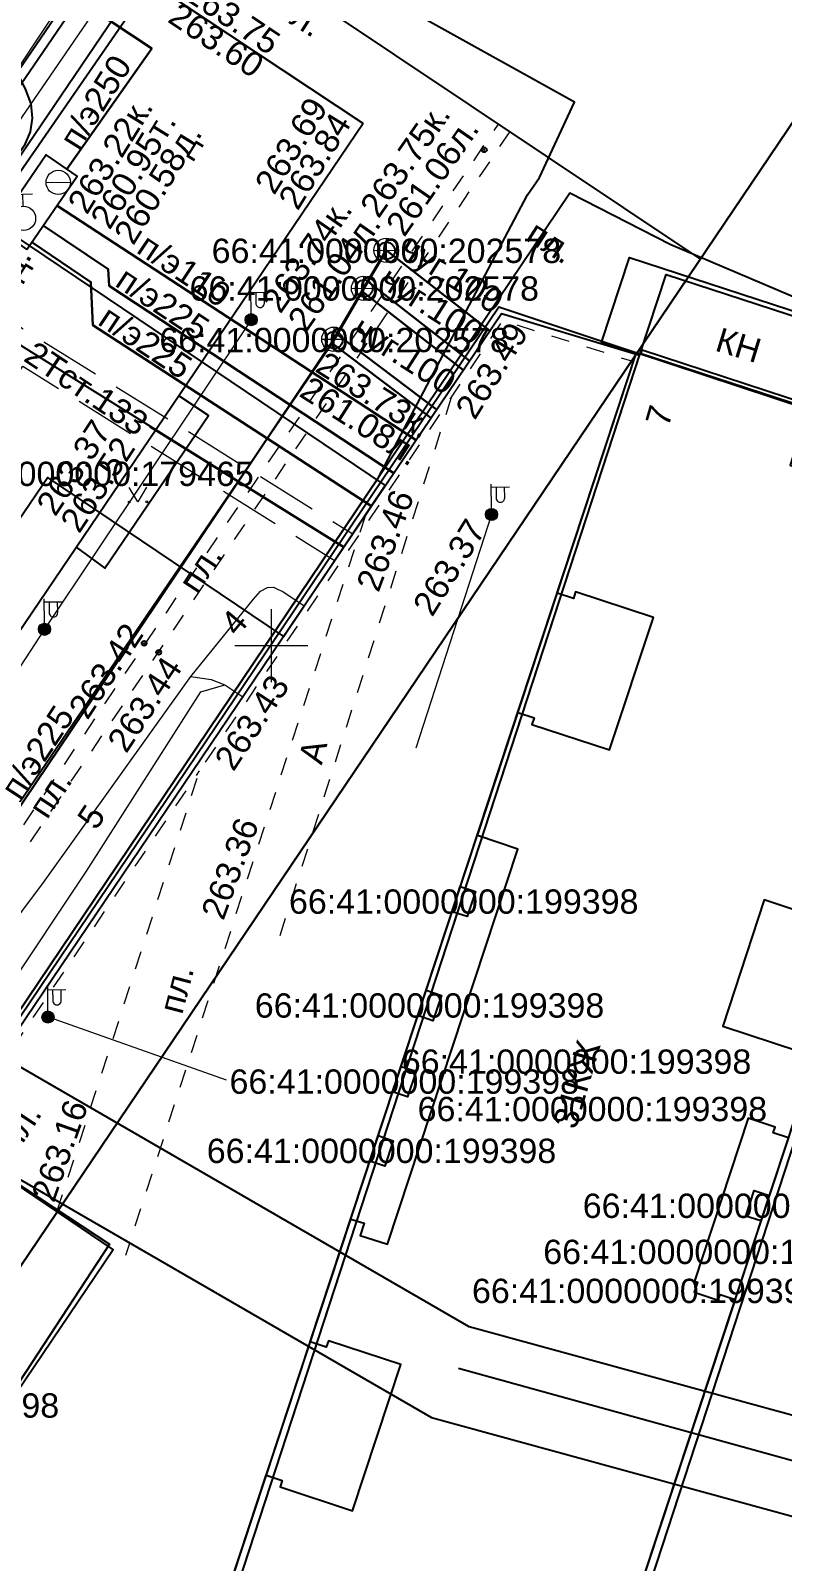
# Model space of a CAD drawing. Header units: metres. Extents: x -1448899 to 1563798, y -293564 to 398817.
# Drawn here: x 1533090.1 to 1533121, y 387312.3 to 387375.3 of the extents above; entities that cross this region are included whole.
import ezdxf
from ezdxf.enums import TextEntityAlignment as Align

# ---------------------------------------------------------------- set-up
doc = ezdxf.new("R2010")
doc.units = ezdxf.units.M
doc.set_wipeout_variables(frame=1)
doc.header["$PDMODE"] = 32
doc.header["$PDSIZE"] = 0.2
doc.linetypes.add('atp_1.5x1.5', pattern=[3, 1.5, -1.5])
doc.linetypes.add('atp_5x2', pattern=[7, 5, -2])
for name, color, linetype in [('C', 134, 'Continuous'), ('D', 1, 'Continuous'), ('LABELS', 254, 'Continuous'), ('P', 94, 'Continuous'), ('T', 1, 'Continuous'), ('Z', 30, 'Continuous'), ('Автодорожное хозяйство', 7, 'Continuous'), ('Водопроводы', 7, 'Continuous'), ('Газопроводы', 7, 'Continuous'), ('Гидротехнические объекты', 7, 'Continuous'), ('Кабели низкого напряжения', 7, 'Continuous'), ('Кабели связи', 7, 'Continuous'), ('кадастр', 7, 'Continuous'), ('Канализации', 7, 'Continuous'), ('Крышки колодцев', 7, 'Continuous'), ('Объекты электропередачи', 7, 'Continuous'), ('Отметка', 7, 'Continuous'), ('Пикет', 7, 'Continuous'), ('Растительность', 7, 'Continuous'), ('Сетка координат', 7, 'Continuous'), ('Теплосети', 7, 'Continuous'), ('Футляры и каналы', 7, 'Continuous')]:
    doc.layers.add(name, color=color, linetype=linetype)
doc.styles.get("Standard").update_dxf_attribs({"font": 'arial.ttf'})
doc.styles.add('Бм431', font='')
doc.styles.get('Бм431').set_extended_font_data('Bm431', italic=True)
doc.linetypes.add('atp_119_3', pattern='A,4,-2,[131,ltypeshp.shx,S=0.45,R=90,X=0.45,Y=-0.45],8,[131,ltypeshp.shx,S=0.45,R=-90,X=-0.45,Y=0.45],-2,4', length=20)
doc.linetypes.add('atp_122_k', pattern='A,2,-2,3,-0.6,["К",Бм431,S=2,R=0,X=-0.5,Y=-1],-2,4,-2,8,-2,8,-2,6', length=41.6)
doc.linetypes.add('atp_122_t', pattern='A,2,-2,3,-0.6,["Т",Бм431,S=2,R=0,X=0,Y=-1],-2.8,3,-2,8,-2,8,-2,6', length=41.4)
doc.linetypes.add('atp_122_v', pattern='A,2,-2,3,-0.6,["В",Бм431,S=2,R=0,X=-0.5,Y=-1],-2,4,-2,8,-2,8,-2,6', length=41.6)
doc.linetypes.add('atp_133_t', pattern='A,4,[133,ltypeshp.shx,S=0.12,R=0,X=-0.12,Y=0],0,[133,ltypeshp.shx,S=0.25,R=0,X=-0.25,Y=0],4,-2', length=10)

# ---------------------------------------------------------------- blocks, each defined once
blk = doc.blocks.new('atp_117v')
at = {"color": 0, "linetype": 'ByBlock', "lineweight": -2}
blk.add_line((-1, 0), (1, 0), dxfattribs=at)
blk.add_circle((0, 0), 1, dxfattribs=at)
blk = doc.blocks.new('atp_304')
at = {"color": 0, "linetype": 'ByBlock', "lineweight": -2}
for p, q in [((-0.8, 2), (0.8, 2)), ((0, 1), (0, 2))]:
    blk.add_line(p, q, dxfattribs=at)
blk.add_circle((0, 0), 1, dxfattribs=at)
blk = doc.blocks.new('atp_117kb')
at = {"color": 0, "linetype": 'ByBlock', "lineweight": -2}
for points in [[(-1, 0), (1, 0)], [(0, 1), (0, -1)]]:
    blk.add_lwpolyline(points, dxfattribs=at)
blk.add_circle((0, 0), 1, dxfattribs=at)
blk = doc.blocks.new('atp_107a')
at = {"linetype": 'ByBlock', "lineweight": -2}
h = blk.add_hatch(color=0, dxfattribs=at)
edge = h.paths.add_edge_path()
edge.add_arc((0, 0), 0.5, 0, 360)
at = {"color": 0, "linetype": 'ByBlock', "lineweight": -2}
blk.add_circle((0, 0), 0.5, dxfattribs=at)
blk = doc.blocks.new('atp_110')
at = {"color": 0, "linetype": 'ByBlock', "lineweight": -2}
for p, q in [((0, 0.5), (0, 2.5)), ((0, 2.25), (1.5, 2.25))]:
    blk.add_line(p, q, dxfattribs=at)
blk.add_lwpolyline([(0.4, 2.25), (0.4, 1.36, 1.040016), (1.1, 1.36), (1.1, 2.25)], format="xyb", dxfattribs=at)
blk = doc.blocks.new('atp_416')
at = {"color": 0, "linetype": 'ByBlock', "lineweight": -2}
blk.add_lwpolyline([(0.72, 1.2), (0, 0), (-0.72, 1.2)], dxfattribs=at)
for centre in [(-0.72, 0), (0.72, 0)]:
    blk.add_circle(centre, 0.075, dxfattribs=at)
blk = doc.blocks.new('A$C0BB7152E')
at = {"layer": 'C', "linetype": 'Continuous'}
blk.add_lwpolyline([(1533010.15, 387296.5), (1533022.12, 387314.27), (1533032.71, 387330.02), (1533041.67, 387343.87), (1533043.84, 387347.18), (1533052.81, 387360.85), (1533073.87, 387392.13), (1533084.99, 387408.63), (1533106.37, 387394.23), (1533097.45, 387380.76), (1533085.37, 387363.26), (1533071.71, 387343.18), (1533064.43, 387332.52), (1533041.7, 387298.63)], dxfattribs=at)
at = {"layer": 'D', "linetype": 'Continuous'}
for points in [[(1533094.85, 387300.89), (1533103.27, 387326.41), (1533103.81, 387326.24), (1533103.65, 387325.74), (1533104.77, 387325.37), (1533110.14, 387341.63), (1533108.47, 387342.19), (1533115, 387362.01), (1533113.57, 387362.47), (1533114.73, 387365.97), (1533123.25, 387363.18)], [(1533121.26, 387329.75), (1533120.64, 387329.96), (1533120.72, 387330.19), (1533119.6, 387330.56), (1533117.4, 387323.86), (1533117.52, 387323.82), (1533117.38, 387323.4), (1533118.37, 387323.07), (1533118.45, 387323.31), (1533119.07, 387323.1), (1533111.38, 387299.82)], [(1533129.58, 387282.98), (1533105.12, 387299.41), (1533105.84, 387301.61), (1533099.46, 387303.76), (1533098.15, 387299.8), (1533094.85, 387300.89), (1533096.15, 387304.84), (1533092.79, 387300.47), (1533074.83, 387312.74), (1533109.35, 387363.93), (1533115.19, 387361.99), (1533115.25, 387362.17), (1533122.06, 387359.93)], [(1533123.4, 387338.5), (1533120.27, 387339.54), (1533118.56, 387334.35), (1533121.69, 387333.31)], [(1533122.44, 387333.36), (1533111.38, 387299.82), (1533104.39, 387302.12), (1533105.15, 387304.42), (1533103.98, 387304.81), (1533103.21, 387302.51), (1533096.15, 387304.84), (1533110.13, 387347.25), (1533110.8, 387347.03), (1533110.71, 387346.76), (1533113.91, 387345.71), (1533115.71, 387351.15), (1533112.5, 387352.21), (1533112.42, 387351.94), (1533111.75, 387352.16), (1533115.02, 387362.05), (1533122.08, 387359.72)]]:
    blk.add_lwpolyline(points, dxfattribs=at)
for points in [[(1533096.15, 387304.84), (1533115.02, 387362.05), (1533130.25, 387357.03), (1533111.38, 387299.82)], [(1533096.15, 387304.84), (1533115.02, 387362.05), (1533122.08, 387359.72), (1533121.33, 387357.42), (1533122.5, 387357.03), (1533123.26, 387359.33), (1533130.25, 387357.03), (1533111.38, 387299.82), (1533104.39, 387302.12), (1533105.15, 387304.42), (1533103.98, 387304.81), (1533103.21, 387302.51)], [(1533096.15, 387304.84), (1533099.79, 387315.88), (1533100.45, 387315.66), (1533100.36, 387315.4), (1533103.34, 387314.41), (1533105.32, 387320.43), (1533102.35, 387321.4), (1533102.26, 387321.14), (1533101.59, 387321.36), (1533115.02, 387362.05), (1533122.08, 387359.72), (1533121.33, 387357.42), (1533122.5, 387357.03), (1533123.26, 387359.33), (1533130.25, 387357.03), (1533111.38, 387299.82), (1533104.39, 387302.12), (1533105.15, 387304.42), (1533103.98, 387304.81), (1533103.21, 387302.51)], [(1533107.43, 387339.05), (1533107.77, 387340.09), (1533108.39, 387339.89), (1533108.05, 387338.85)], [(1533106.02, 387334.78), (1533106.37, 387335.82), (1533106.99, 387335.61), (1533106.64, 387334.57)], [(1533104.98, 387331.64), (1533105.34, 387332.69), (1533105.95, 387332.49), (1533105.6, 387331.44)], [(1533082.72, 387307.55), (1533074.83, 387312.74), (1533086.42, 387329.93), (1533093.35, 387325.38), (1533083.23, 387309.94), (1533083.97, 387309.45)], [(1533104.05, 387328.79), (1533104.39, 387329.84), (1533105.01, 387329.63), (1533104.66, 387328.59)], [(1533119.51, 387326.53), (1533119.85, 387327.58), (1533120.47, 387327.38), (1533120.13, 387326.33)]]:
    blk.add_lwpolyline(points, close=True, dxfattribs=at)
at = {"layer": 'P', "linetype": 'Continuous'}
blk.add_lwpolyline([(1533106.27, 387375.8), (1533097.45, 387380.76), (1533085.37, 387363.26), (1533071.71, 387343.18), (1533088.55, 387333.37), (1533104.41, 387356.92), (1533110.53, 387368.54), (1533111.02, 387369.26), (1533112.47, 387372.36)], close=True, dxfattribs=at)
blk.add_lwpolyline([(1533127.29, 387361.87), (1533116.42, 387366.48), (1533112.28, 387368.61), (1533104.41, 387356.92), (1533088.55, 387333.37), (1533080.91, 387322.02), (1533074.63, 387312.69), (1533097.44, 387297.33), (1533100.79, 387302.31), (1533131.76, 387281.51)], dxfattribs=at)
at = {"layer": 'T', "linetype": 'Continuous'}
for points in [[(1532931.94, 387138.54), (1532961.82, 387183.01), (1532987.59, 387220.92), (1533011.38, 387258.11), (1533018.57, 387266.56), (1533023.77, 387275.33), (1533042.24, 387302.78), (1533044.69, 387305.28), (1533063.43, 387333.06), (1533068.13, 387338.83), (1533074.08, 387349.1), (1533083.72, 387364.36), (1533103.29, 387393), (1533108.95, 387401.48), (1533112.84, 387408.27), (1533130.12, 387432.87)], [(1532931.66, 387138.84), (1532961.54, 387183.3), (1532987.3, 387221.21), (1533011.1, 387258.41), (1533018.29, 387266.86), (1533023.48, 387275.61), (1533041.97, 387303.09), (1533044.42, 387305.59), (1533063.15, 387333.36), (1533067.85, 387339.13), (1533073.79, 387349.38), (1533083.44, 387364.65), (1533103.01, 387393.29), (1533108.66, 387401.76), (1533112.56, 387408.56), (1533129.83, 387433.17)], [(1533047.61, 387281.3), (1533074.68, 387321.58), (1533102.58, 387362.57), (1533103.82, 387364.69), (1533104.73, 387366.24)], [(1533102.88, 387354.1), (1533089.59, 387362.41), (1533086.95, 387358.62), (1533081.97, 387351.15), (1533064.2, 387324.83), (1533066.54, 387323.26), (1533064.86, 387320.76), (1533062.45, 387322.36), (1533030.9, 387274.66), (1533034.14, 387272.58)], [(1533107.7, 387320.27), (1533135.52, 387312.59), (1533159.77, 387305.93), (1533208.96, 387302.56), (1533247.04, 387312.84)]]:
    blk.add_lwpolyline(points, dxfattribs=at)
for centre in [(1533104.73, 387366.24), (1533103.82, 387364.69), (1533102.58, 387362.57)]:
    blk.add_circle(centre, 0.35, dxfattribs=at)
at = {"layer": 'Z', "linetype": 'Continuous'}
for points in [[(1533137.26, 387216.31), (1533101.39, 387223.35), (1533078.27, 387232.22), (1533053.89, 387241.71), (1533033.56, 387254.13), (1533018.53, 387262.2), (1533045.24, 387304.32), (1533069.17, 387339.9), (1533106.58, 387318.25), (1533135.33, 387310.37)], [(1533137.96, 387313.8), (1533108.14, 387321.97), (1533071.41, 387343.23), (1533099.28, 387384.34), (1533122.61, 387418.07)]]:
    blk.add_lwpolyline(points, dxfattribs=at)
blk.add_lwpolyline([(1533088.78, 387367.3), (1533104.68, 387356.59), (1533100.51, 387350.38), (1533090.81, 387356.92), (1533036.1, 387276.41), (1533040.09, 387273.73), (1533036.01, 387267.4), (1533025.73, 387274.35)], close=True, dxfattribs=at)
at = {"layer": 'LABELS'}
for s, p in [('66:41:0000000:202578', (1533104.73, 387366.24)), ('66:41:0000000:202578', (1533103.82, 387364.69)), ('66:41:0000000:202578', (1533102.58, 387362.57)), ('66:41:0000000:179465', (1533092.09, 387357.065)), ('66:41:0000000:199398', (1533107.91, 387339.47)), ('66:41:0000000:199398', (1533106.505, 387335.195)), ('66:41:0000000:199398', (1533112.55, 387332.885)), ('66:41:0000000:199398', (1533105.465, 387332.065)), ('66:41:0000000:199398', (1533113.2, 387330.935)), ('66:41:0000000:199398', (1533113.2, 387330.935)), ('66:41:0000000:199398', (1533113.2, 387330.935)), ('66:41:0000000:199398', (1533113.2, 387330.935)), ('66:41:0000000:199398', (1533104.53, 387329.215)), ('66:41:0000000:199398', (1533119.99, 387326.955)), ('66:41:0000000:181368', (1533118.365, 387325.06)), ('66:41:0000000:199398', (1533115.435, 387323.455)), ('66:41:0000000:199398', (1533084.09, 387318.74))]:
    blk.add_text(s, height=1, dxfattribs=at).set_placement(p, align=Align.MIDDLE_CENTER)
blk = doc.blocks.new('A$C0ab4c2d5')
for points in [[(244.406, 71.876), (236.726, 77.064), (235.039, 78.531), (234.456, 79.288), (233.973, 80.36), (233.676, 81.362), (233.606, 82.561), (233.664, 83.447), (233.804, 84.035), (238.838, 91.524), (241.029, 94.828), (256.203, 117.691), (256.203, 117.691)], [(258.217, 66.193), (236.363, 81.073), (235.484, 81.676)], [(190.693, 21.867), (214.522, 56.781), (226.532, 74.205), (226.968, 74.545), (227.423, 74.738), (228.089, 74.847), (228.66, 74.833), (229.344, 74.6), (229.945, 74.218), (230.267, 73.897), (230.532, 73.359), (230.737, 72.787), (230.788, 72.196), (230.709, 71.639), (230.453, 71.056), (221.344, 57.868), (210.73, 42.146), (198.128, 23.314), (195.57, 20.189)], [(236.542, 5.114), (255.693, 62.243), (250.022, 64), (226.933, 30.361), (214.875, 12.805), (211.119, 7.315)], [(232.47, 54.542), (233.634, 53.66), (237.944, 59.905), (236.738, 60.735)]]:
    blk.add_lwpolyline(points)
for points in [[(230.532, 66.803), (232.621, 69.8), (231.352, 70.684), (229.263, 67.687)], [(255.719, 62.321), (256.807, 65.565), (263.643, 63.273), (262.556, 60.029)], [(236.542, 5.114), (255.719, 62.321), (270.975, 57.206), (251.798, 0)], [(214.853, 12.772), (226.91, 30.328), (233.76, 25.624), (221.702, 8.068)]]:
    blk.add_lwpolyline(points, close=True)
at = {"layer": 'Автодорожное хозяйство', "color": 7, "linetype": 'atp_1.5x1.5', "lineweight": 15, "ltscale": 0.5, "flags": 128}
for points in [[(231.462, 27.201), (237.469, 45.299), (244.368, 55.333), (250.081, 63.725), (255.355, 62.022)], [(247.937, 60.575), (240.606, 38.165)], [(244.368, 55.763), (239.632, 41.545), (234.267, 25.387)], [(211.903, 7.978), (215.052, 12.635), (227.11, 30.191), (237.469, 45.299)]]:
    blk.add_lwpolyline(points, dxfattribs=at)
at = {"layer": 'Водопроводы', "linetype": 'atp_122_v', "lineweight": 30, "ltscale": 0.5, "flags": 128}
for points in [[(231.782, 68.597), (246.477, 58.836)], [(231.208, 67.773), (233.876, 65.968), (233.907, 65.275), (245.55, 57.486)], [(230.74, 67.102), (233.153, 65.44), (233.22, 63.666), (244.62, 56.13)]]:
    blk.add_lwpolyline(points, dxfattribs=at)
at = {"layer": 'Кабели низкого напряжения', "linetype": 'atp_119_3', "lineweight": 15, "ltscale": 0.5, "flags": 128}
for points in [[(239.731, 63.837), (231.135, 51.169), (220.254, 34.759), (208.564, 18.42), (199.419, 6.736)], [(249.55, 55.749), (246.363, 46.154)], [(209.275, 9.408), (213.489, 15.757), (217.136, 21.254), (223.672, 31.097), (231.019, 40.759), (237.141, 49.178), (239.736, 52.337), (240.028, 52.67), (240.318, 52.819), (240.567, 52.824), (240.761, 52.736), (240.944, 52.652), (241.82, 52.051)], [(237.141, 49.178), (237.979, 49.052), (238.538, 48.827)], [(210.214, 8.775), (223.201, 27.318), (226.035, 31.244), (232.782, 41.201), (237.025, 47.751), (237.545, 48.553), (238.538, 48.827), (239.265, 48.328)]]:
    blk.add_lwpolyline(points, dxfattribs=at)
at = {"layer": 'Кабели низкого напряжения', "color": 0, "linetype": 'atp_119_3', "lineweight": 15, "ltscale": 0.5, "flags": 128}
blk.add_lwpolyline([(231.168, 35.222), (238.468, 32.582)], dxfattribs=at)
at = {"layer": 'Канализации', "linetype": 'atp_122_k', "lineweight": 30, "ltscale": 0.5, "flags": 128}
for points in [[(206.457, 9.513), (214.745, 21.507), (235.086, 51.215), (243.129, 63.009), (244.364, 65.089), (245.306, 66.651), (249.542, 63.302)], [(244.294, 64.97), (248.461, 61.676)], [(244.536, 65.374), (248.703, 62.079)], [(243.248, 63.21), (247.331, 60.08)], [(243.023, 62.854), (247.095, 59.737)]]:
    blk.add_lwpolyline(points, dxfattribs=at)
at = {"layer": 'Пикет', "color": 0}
for p in [(249.372, 70.749, 263.917), (235.228, 50.559), (235.827, 50.185)]:
    blk.add_point(p, dxfattribs=at)
at = {"layer": 'Теплосети', "linetype": 'atp_122_t', "lineweight": 30, "ltscale": 0.5, "flags": 128}
blk.add_lwpolyline([(235.538, 59.475), (243.467, 54.45)], dxfattribs=at)
at = {"layer": 'Футляры и каналы', "color": 7, "linetype": 'atp_5x2', "lineweight": 15, "ltscale": 0.5, "flags": 128}
blk.add_lwpolyline([(199.345, 16.901), (202.897, 22.089), (205.252, 20.5), (207.664, 24.145), (205.395, 25.729), (222.961, 51.371), (230.328, 61.995), (243.114, 53.893)], dxfattribs=at)
at = {"layer": 'кадастр', "rotation": 359.5536696139991}
blk.add_blockref('A$C0BB7152E', (-1535830.425, -375345.193), dxfattribs=at)
at = {"layer": 'Объекты электропередачи', "color": 7, "linetype": 'Continuous', "lineweight": 15, "xscale": 0.5, "yscale": 0.5, "zscale": 0.5}
for name, p in [('atp_110', (239.731, 63.837)), ('atp_107a', (239.731, 63.837)), ('atp_110', (249.55, 55.749)), ('atp_110', (231.135, 51.169)), ('atp_107a', (231.135, 51.169)), ('atp_110', (231.154, 35.218)), ('atp_107a', (231.154, 35.218))]:
    blk.add_blockref(name, p, dxfattribs=at)
at = {"layer": 'Объекты электропередачи', "color": 7, "linetype": 'Continuous', "lineweight": 15, "xscale": 0.5000000000000012, "yscale": 0.5000000000000012, "zscale": 0.5000000000000012, "rotation": 210.9887377110546}
blk.add_blockref('atp_107a', (249.55, 55.749), dxfattribs=at)
at = {"layer": 'Растительность', "color": 7, "linetype": 'Continuous', "lineweight": 15, "xscale": 0.5, "yscale": 0.5, "zscale": 0.5}
blk.add_blockref('atp_416', (235.019, 56.378), dxfattribs=at)
at = {"layer": 'Отметка'}
for s, rotation, p in [('263.75', 325.78938, (237.026, 77.082)), ('263.60', 325.78938, (236.346, 76.143)), ('пл.', 327.00327, (240.719, 76.459)), ('п/э250', 57.38026, (232.689, 70.81)), ('263.69', 57.88535, (240.719, 68.917)), ('260.95т.', 57.88535, (233.946, 67.539)), ('263.84', 57.88535, (241.682, 68.271)), ('263.75к.', 54.73602, (245.003, 67.92)), ('260.58д.', 57.88535, (234.909, 66.893)), ('261.06л.', 54.73602, (246.056, 67.148)), ('263.74к.', 54.73602, (240.937, 64.034)), ('261.04л.', 54.73602, (241.989, 63.263)), ('пл.', 327.00327, (250.99, 67.054)), ('п/э110', 325.78938, (234.988, 66.662)), ('чуг.100', 327.00327, (245.782, 66.498)), ('260.58д.', 57.88535, (227.866, 61.897)), ('п/э225', 325.78938, (234.096, 65.299)), ('чуг.100', 327.00327, (244.939, 65.214)), ('п/э225', 325.78938, (233.374, 63.719)), ('чуг.100', 327.00327, (243.798, 63.183)), ('263.49', 57.88535, (248.896, 59.599)), ('КН', 342.63329, (258.749, 62.429, 264.497)), ('2Тст.133', 325.78938, (230.311, 62.249)), ('263.73к.', 327.00327, (242.295, 61.72)), ('261.08л.', 327.00327, (241.633, 60.704)), ('7', 73.30267, (256.852, 59.239)), ('263.37', 56.21967, (231.613, 55.761)), ('263.52', 56.21967, (232.593, 55.058)), ('263.46', 69.31208, (244.884, 52.54)), ('263.37', 57.88535, (247.083, 51.517)), ('пл.', 56.21967, (237.423, 52.531)), ('4', 49.53368, (239.06, 50.772)), ('263.42', 56.21967, (232.872, 47.388)), ('263.44', 56.21967, (234.458, 45.999)), ('263.43', 56.21967, (238.858, 45.222)), ('п/э225', 56.21967, (230.051, 44.104)), ('А', 74.75023, (242.493, 45.471)), ('пл.', 56.21967, (231.183, 43.312)), ('5', 56.21967, (233.195, 42.844)), ('263.36', 69.31208, (238.397, 39.097)), ('пл.', 74.75023, (236.669, 35.243)), ('31КЖ', 73.30267, (252.828, 30.388)), ('263.16', 70.0586, (231.334, 27.544)), ('пл.', 56.21967, (229.824, 29.621))]:
    blk.add_text(s, height=1, rotation=rotation, dxfattribs=at).set_placement(p)
at = {"layer": 'Крышки колодцев', "color": 7, "linetype": 'Continuous', "lineweight": 15, "xscale": 0.5, "yscale": 0.5, "zscale": 0.5}
blk.add_blockref('atp_117v', (231.844, 69.547), dxfattribs=at)
at = {"color": 5, "lineweight": 30}
blk.add_lwpolyline([(216.791, 5.82), (307.271, 137.682), (92.911, 286.428), (0, 152.622), (216.791, 5.82)], dxfattribs=at)
blk.add_lwpolyline([(244.406, 71.876), (235.204, 58.506), (227.554, 47.41), (228.185, 46.968)])
at = {"layer": 'Автодорожное хозяйство', "color": 7, "linetype": 'atp_1.5x1.5', "lineweight": 15, "ltscale": 0.5, "flags": 128}
for points in [[(208.182, 10.951), (215.081, 20.997), (222.021, 31.102), (225.208, 35.763), (235.338, 50.639), (249.971, 71.808)], [(250.427, 71.497), (218.86, 25.506), (208.6, 10.497)]]:
    blk.add_lwpolyline(points, dxfattribs=at)
at = {"layer": 'Водопроводы', "linetype": 'atp_122_v', "lineweight": 30, "ltscale": 0.5, "flags": 128}
blk.add_lwpolyline([(232.198, 70.094), (235.735, 75.027), (229.286, 79.367), (249.24, 109.034), (254.962, 117.488), (279.882, 103.845), (285.892, 101.941)], dxfattribs=at)
at = {"layer": 'Кабели низкого напряжения', "linetype": 'atp_119_3', "lineweight": 15, "ltscale": 0.5, "flags": 128}
blk.add_lwpolyline([(193.991, 19.994), (203.357, 33.952), (210.283, 44.337), (217.085, 54.408), (220.256, 59.136), (223.431, 64.223), (233.115, 78.531), (235.421, 81.963), (243.736, 93.398), (246.212, 96.886), (247.797, 99.451), (250.995, 104.556), (253.512, 108.69), (255.024, 110.922), (263.211, 121.907), (269.124, 130.595), (274.645, 138.518), (281.588, 148.463), (285.451, 154.056)], dxfattribs=at)
at = {"layer": 'Кабели связи', "linetype": 'atp_133_t', "lineweight": 15, "flags": 128}
blk.add_lwpolyline([(286.368, 153.382), (274.747, 136.86), (257.637, 111.737), (242.934, 90.289), (224.146, 63.336), (207.22, 38.52), (194.03, 19.285)], dxfattribs=at)
at = {"layer": 'Отметка'}
blk.add_text('263.22к.', height=1, rotation=57.88535, dxfattribs=at).set_placement((233.012, 68.17))
at = {"layer": 'Гидротехнические объекты', "color": 7, "linetype": 'Continuous', "lineweight": 15, "xscale": 0.5000000000000016, "yscale": 0.5000000000000016, "zscale": 0.5000000000000016, "rotation": 1.401176015855874}
blk.add_blockref('atp_304', (230.404, 68.078), dxfattribs=at)
at = {"layer": 'Крышки колодцев', "color": 7, "linetype": 'Continuous', "lineweight": 15, "xscale": 0.5, "yscale": 0.5, "zscale": 0.5}
for p in [(245.306, 66.651), (244.364, 65.089), (243.129, 63.009)]:
    blk.add_blockref('atp_117kb', p, dxfattribs=at)
at = {"layer": 'Футляры и каналы', "color": 7, "linetype": 'atp_5x2', "lineweight": 15, "ltscale": 0.5, "flags": 128}
blk.add_lwpolyline([(198.321, 17.789), (202.505, 23.975), (204.918, 22.393), (205.855, 23.802), (203.504, 25.298), (221.877, 52.118), (229.966, 63.783), (243.818, 55.005)], dxfattribs=at)
blk = doc.blocks.new('atp_012')
at = {"color": 0, "linetype": 'ByBlock', "lineweight": -2}
for points in [[(0, -3), (0, 3)], [(-3, 0), (3, 0)]]:
    blk.add_lwpolyline(points, dxfattribs=at)

msp = doc.modelspace()

# ---------------------------------------------------------------- block references
at = {"layer": 'Газопроводы', "rotation": 0.4463303860005405}
msp.add_blockref('A$C0ab4c2d5', (1532859.941, 387297.702), dxfattribs=at)

# ---------------------------------------------------------------- next in the draw order: linework, layer by layer
at = {"layer": 'Газопроводы', "color": 6, "lineweight": 200}
msp.add_circle((1532929.516, 387447.663), 11368.91, dxfattribs=at)

# ---------------------------------------------------------------- next in the draw order: block references
at = {"layer": 'Сетка координат', "color": 92, "linetype": 'Continuous', "lineweight": 15, "xscale": 0.5, "yscale": 0.5, "zscale": 0.5}
msp.add_blockref('atp_012', (1533100, 387350), dxfattribs=at)

doc.saveas('drawing.dxf')
